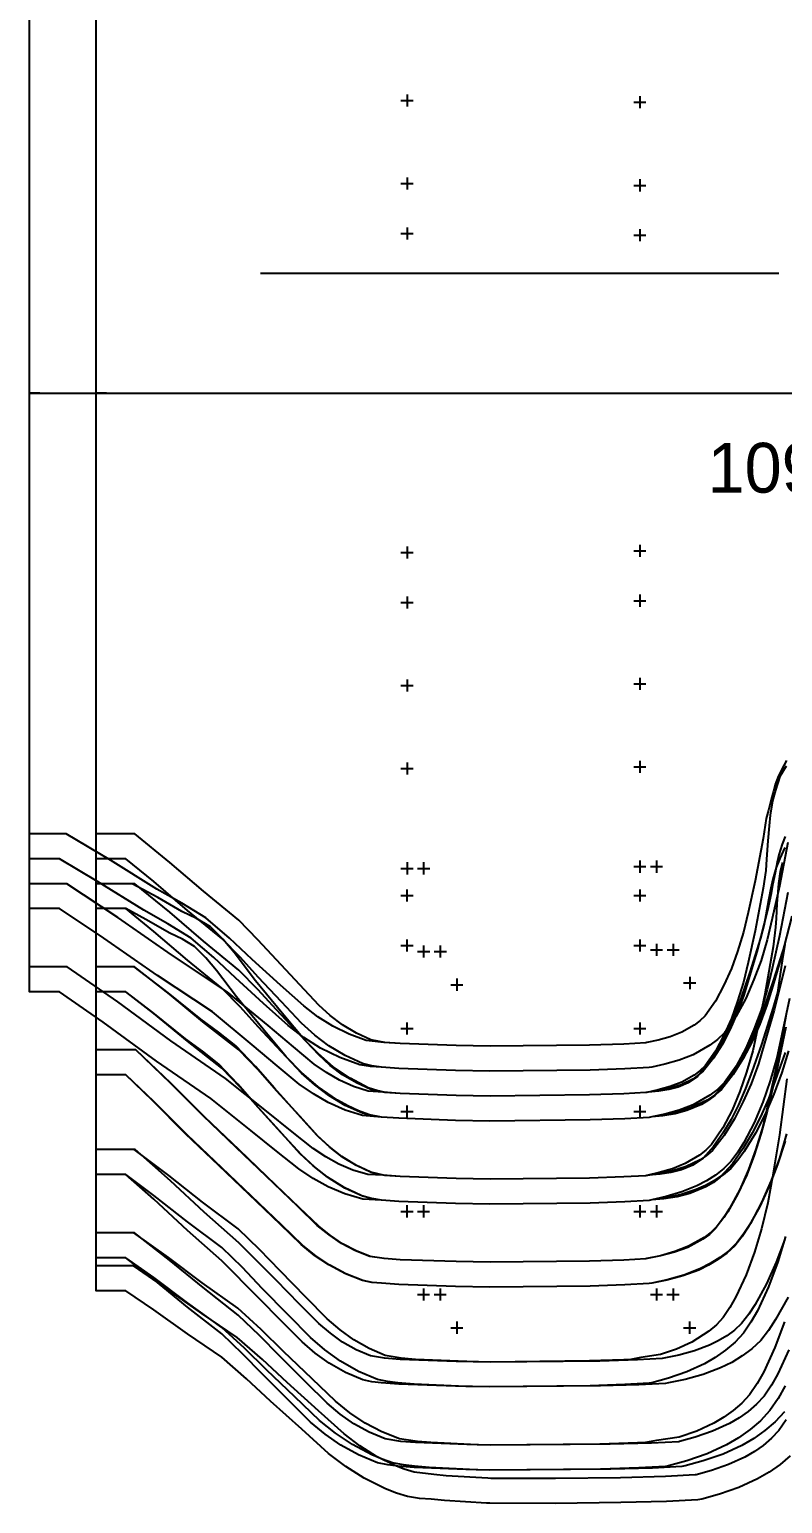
# Model space of a CAD drawing. Header units: inches. Extents: x 0 to 29.5, y 0 to 33.4.
# Drawn here: x 0 to 11.32, y 0 to 22.17 of the extents above; entities that cross this region are included whole.
import ezdxf
from ezdxf.enums import TextEntityAlignment as Align

# ---------------------------------------------------------------- set-up
doc = ezdxf.new("R2010")
doc.units = ezdxf.units.IN

msp = doc.modelspace()

# ---------------------------------------------------------------- linework, layer by layer
at = {"layer": 'T001L001'}
for points in [[(1, 16.704), (1.157, 16.704), (1, 16.704), (1, 30.21)], [(1, 16.704), (1.157, 16.704), (1, 16.704), (1, 29.71)], [(1, 16.704), (1.157, 16.704), (1, 16.704), (1, 29.71)], [(1, 16.704), (1.157, 16.704), (1, 16.704), (1, 28.46)], [(1, 16.704), (1.157, 16.704), (1, 16.704), (1, 28.46)], [(1, 16.704), (1.157, 16.704), (1, 16.704), (1, 26.96)], [(1, 16.704), (1.157, 16.704), (1, 16.704), (1, 26.96)], [(0, 16.704), (0.157, 16.704), (0, 16.704), (0, 25.71)], [(1, 16.704), (1.157, 16.704), (1, 16.704), (1, 25.71)], [(1, 16.704), (1.157, 16.704), (1, 16.704), (1, 25.71)], [(0, 16.704), (0.157, 16.704), (0, 16.704), (0, 24.46)], [(1, 16.704), (1.157, 16.704), (1, 16.704), (1, 24.46)], [(1, 16.704), (1.157, 16.704), (1, 16.704), (1, 24.46)], [(0, 16.704), (0.157, 16.704), (0, 16.704), (0, 23.71)], [(1, 16.704), (1.157, 16.704), (1, 16.704), (1, 23.71)], [(5.585, 21.104), (5.767, 21.104)], [(5.585, 21.104), (5.767, 21.104)], [(5.585, 21.104), (5.767, 21.104)], [(5.676, 21.195), (5.676, 21.013)], [(5.676, 21.195), (5.676, 21.013)], [(5.676, 21.195), (5.676, 21.013)], [(9.085, 21.078), (9.267, 21.078)], [(9.085, 21.078), (9.267, 21.078)], [(9.085, 21.078), (9.267, 21.078)], [(9.176, 21.169), (9.176, 20.987)], [(9.176, 21.169), (9.176, 20.987)], [(9.176, 21.169), (9.176, 20.987)], [(5.585, 19.854), (5.767, 19.854)], [(5.585, 19.854), (5.767, 19.854)], [(5.585, 19.854), (5.767, 19.854)], [(5.676, 19.945), (5.676, 19.763)], [(5.676, 19.945), (5.676, 19.763)], [(5.676, 19.945), (5.676, 19.763)], [(9.085, 19.828), (9.267, 19.828)], [(9.085, 19.828), (9.267, 19.828)], [(9.085, 19.828), (9.267, 19.828)], [(9.176, 19.919), (9.176, 19.737)], [(9.176, 19.919), (9.176, 19.737)], [(9.176, 19.919), (9.176, 19.737)], [(5.585, 19.104), (5.767, 19.104)], [(5.585, 19.104), (5.767, 19.104)], [(5.676, 19.195), (5.676, 19.013)], [(5.676, 19.195), (5.676, 19.013)], [(9.085, 19.078), (9.267, 19.078)], [(9.085, 19.078), (9.267, 19.078)], [(9.176, 19.169), (9.176, 18.987)], [(9.176, 19.169), (9.176, 18.987)], [(3.475, 18.509), (11.267, 18.509)], [(0, 16.704), (18.435, 16.704)], [(11.402, 9.942), (11.278, 9.288), (11.168, 8.799), (11.092, 8.481), (10.998, 8.17), (10.892, 7.881), (10.769, 7.599), (10.624, 7.33), (10.45, 7.081), (10.346, 6.98), (10.23, 6.893), (9.976, 6.749), (9.769, 6.669), (9.554, 6.609), (9.358, 6.566), (9.314, 6.558), (8.951, 6.538), (8.429, 6.52), (6.923, 6.503), (6.406, 6.513), (5.555, 6.544), (5.29, 6.563), (5.127, 6.575), (4.967, 6.601), (4.665, 6.707), (4.377, 6.85), (4.126, 7.009), (3.889, 7.189), (3.52, 7.521), (3.096, 7.906), (2.77, 8.214), (2.43, 8.504), (2.08, 8.721), (1.721, 8.923), (1.023, 9.358), (0.449, 9.698), (0.236, 9.698), (0, 9.698), (0, 16.704)], [(0, 16.704), (18.685, 16.704)], [(11.35, 8.401), (11.188, 7.875), (11.052, 7.483), (10.96, 7.229), (10.854, 6.982), (10.74, 6.754), (10.612, 6.534), (10.469, 6.327), (10.303, 6.138), (10.208, 6.065), (10.105, 6.004), (9.883, 5.91), (9.705, 5.863), (9.523, 5.833), (9.358, 5.816), (9.314, 5.808), (8.951, 5.788), (8.429, 5.77), (6.923, 5.753), (6.406, 5.763), (5.555, 5.794), (5.29, 5.813), (5.009, 5.835), (4.744, 5.917), (4.49, 6.03), (4.268, 6.16), (4.056, 6.308), (3.726, 6.582), (3.346, 6.901), (2.75, 7.396), (1.925, 7.941), (1.116, 8.505), (0.449, 8.948), (0.236, 8.948), (0, 8.948), (0, 16.704)], [(0, 16.704), (19.435, 16.704)], [(11.362, 6.785), (11.211, 6.361), (11.109, 6.086), (10.992, 5.819), (10.867, 5.572), (10.726, 5.335), (10.568, 5.11), (10.386, 4.907), (10.283, 4.829), (10.17, 4.764), (9.928, 4.663), (9.735, 4.614), (9.537, 4.583), (9.358, 4.566), (9.314, 4.558), (8.951, 4.538), (8.429, 4.52), (6.923, 4.503), (6.406, 4.513), (5.555, 4.544), (5.29, 4.563), (5.01, 4.579), (4.743, 4.656), (4.488, 4.764), (4.264, 4.889), (4.05, 5.032), (3.715, 5.299), (3.33, 5.609), (2.725, 6.091), (1.909, 6.656), (1.109, 7.239), (0.449, 7.698), (0.236, 7.698), (0, 7.698), (0, 16.704)], [(1, 16.704), (18.435, 16.704)], [(11.402, 9.942), (11.278, 9.288), (11.168, 8.799), (11.092, 8.481), (10.998, 8.17), (10.892, 7.881), (10.769, 7.599), (10.624, 7.33), (10.45, 7.081), (10.346, 6.98), (10.23, 6.893), (9.976, 6.749), (9.769, 6.669), (9.554, 6.609), (9.358, 6.566), (9.314, 6.558), (8.951, 6.538), (8.429, 6.52), (6.923, 6.503), (6.406, 6.513), (5.555, 6.544), (5.29, 6.563), (5.146, 6.584), (5.006, 6.62), (4.745, 6.738), (4.499, 6.886), (4.288, 7.046), (4.091, 7.223), (3.788, 7.546), (3.439, 7.919), (3.17, 8.214), (2.891, 8.5), (2.374, 8.922), (1.868, 9.355), (1.449, 9.698), (1.236, 9.698), (1, 9.698), (1, 16.704)], [(1, 16.704), (18.435, 16.704)], [(11.402, 9.192), (11.278, 8.538), (11.168, 8.049), (11.092, 7.731), (10.998, 7.42), (10.892, 7.131), (10.769, 6.849), (10.624, 6.58), (10.45, 6.331), (10.346, 6.23), (10.23, 6.143), (9.976, 5.999), (9.769, 5.919), (9.554, 5.859), (9.358, 5.816), (9.314, 5.808), (8.951, 5.788), (8.429, 5.77), (6.923, 5.753), (6.406, 5.763), (5.555, 5.794), (5.29, 5.813), (5.114, 5.849), (4.944, 5.905), (4.785, 5.982), (4.631, 6.069), (4.34, 6.27), (4.091, 6.484), (3.861, 6.717), (3.512, 7.137), (3.111, 7.624), (2.811, 8.019), (2.653, 8.208), (2.479, 8.381), (2.3, 8.488), (2.11, 8.579), (1.748, 8.787), (1.449, 8.948), (1.236, 8.948), (1, 8.948), (1, 16.704)], [(1, 16.704), (18.685, 16.704)], [(11.46, 8.835), (11.306, 8.234), (11.174, 7.785), (11.085, 7.495), (10.979, 7.211), (10.863, 6.948), (10.731, 6.693), (10.581, 6.451), (10.404, 6.23), (10.301, 6.143), (10.188, 6.069), (9.944, 5.95), (9.746, 5.888), (9.543, 5.844), (9.358, 5.816), (9.314, 5.808), (8.951, 5.788), (8.429, 5.77), (6.923, 5.753), (6.406, 5.763), (5.555, 5.794), (5.29, 5.813), (5.146, 5.834), (5.006, 5.87), (4.745, 5.988), (4.499, 6.136), (4.288, 6.296), (4.091, 6.473), (3.788, 6.796), (3.439, 7.169), (3.17, 7.464), (2.891, 7.75), (2.374, 8.172), (1.868, 8.605), (1.449, 8.948), (1.236, 8.948), (1, 8.948), (1, 16.704)], [(1, 16.704), (18.685, 16.704)], [(11.425, 7.594), (11.312, 7.053), (11.234, 6.703), (11.136, 6.359), (11.024, 6.039), (10.893, 5.726), (10.738, 5.428), (10.65, 5.286), (10.551, 5.151), (10.438, 5.039), (10.312, 4.941), (10.177, 4.854), (10.035, 4.778), (9.808, 4.686), (9.573, 4.616), (9.358, 4.566), (9.314, 4.558), (8.951, 4.538), (8.429, 4.52), (6.923, 4.503), (6.406, 4.513), (5.555, 4.544), (5.29, 4.563), (5.142, 4.587), (4.997, 4.627), (4.73, 4.754), (4.479, 4.911), (4.264, 5.08), (4.063, 5.267), (3.757, 5.606), (3.403, 5.998), (3.133, 6.31), (2.848, 6.608), (2.601, 6.804), (2.347, 6.992), (1.855, 7.387), (1.449, 7.698), (1.236, 7.698), (1, 7.698), (1, 16.704)], [(1, 16.704), (19.435, 16.704)], [(11.41, 6.811), (11.31, 6.481), (11.191, 6.158), (11.061, 5.859), (10.913, 5.569), (10.743, 5.294), (10.648, 5.164), (10.544, 5.041), (10.427, 4.942), (10.299, 4.857), (10.164, 4.784), (10.022, 4.721), (9.798, 4.649), (9.567, 4.599), (9.358, 4.566), (9.314, 4.558), (8.951, 4.538), (8.429, 4.52), (6.923, 4.503), (6.406, 4.513), (5.555, 4.544), (5.29, 4.563), (5.145, 4.586), (5.004, 4.624), (4.741, 4.746), (4.495, 4.899), (4.284, 5.064), (4.087, 5.245), (3.785, 5.575), (3.437, 5.956), (3.17, 6.259), (2.891, 6.55), (2.374, 6.954), (1.868, 7.37), (1.449, 7.698), (1.236, 7.698), (1, 7.698), (1, 16.704)], [(1, 16.704), (19.435, 16.704)], [(11.383, 5.56), (11.274, 5.196), (11.15, 4.857), (11.006, 4.527), (10.838, 4.212), (10.741, 4.062), (10.634, 3.92), (10.513, 3.803), (10.377, 3.7), (10.232, 3.61), (10.08, 3.532), (9.838, 3.437), (9.587, 3.366), (9.358, 3.316), (9.314, 3.308), (8.951, 3.288), (8.429, 3.27), (6.923, 3.253), (6.406, 3.263), (5.555, 3.294), (5.29, 3.313), (5.148, 3.327), (5.009, 3.354), (4.749, 3.456), (4.501, 3.588), (4.287, 3.733), (4.085, 3.896), (3.773, 4.196), (3.413, 4.542), (2.848, 5.082), (2.346, 5.563), (1.856, 6.057), (1.449, 6.448), (1.236, 6.448), (1, 6.448), (1, 16.704)], [(1, 16.704), (20.185, 16.704)], [(11.359, 5.45), (11.246, 5.1), (11.121, 4.774), (10.975, 4.457), (10.806, 4.156), (10.71, 4.012), (10.604, 3.877), (10.484, 3.766), (10.351, 3.669), (10.21, 3.584), (10.061, 3.511), (9.825, 3.425), (9.58, 3.361), (9.358, 3.316), (9.314, 3.308), (8.951, 3.288), (8.429, 3.27), (6.923, 3.253), (6.406, 3.263), (5.555, 3.294), (5.29, 3.313), (5.151, 3.327), (5.014, 3.354), (4.758, 3.453), (4.515, 3.583), (4.305, 3.726), (4.106, 3.886), (3.8, 4.18), (3.446, 4.52), (2.891, 5.05), (2.373, 5.543), (1.868, 6.048), (1.449, 6.448), (1.236, 6.448), (1, 6.448), (1, 16.704)], [(1, 16.704), (20.185, 16.704)], [(11.366, 4.018), (11.25, 3.635), (11.111, 3.26), (10.943, 2.9), (10.846, 2.728), (10.736, 2.564), (10.608, 2.427), (10.464, 2.305), (10.309, 2.196), (10.146, 2.1), (9.883, 1.98), (9.609, 1.886), (9.358, 1.816), (9.314, 1.808), (8.951, 1.788), (8.429, 1.77), (6.923, 1.753), (6.406, 1.763), (5.555, 1.794), (5.29, 1.813), (5.148, 1.831), (5.01, 1.862), (4.752, 1.97), (4.507, 2.109), (4.296, 2.261), (4.098, 2.43), (3.794, 2.738), (3.443, 3.095), (2.891, 3.65), (2.374, 4.107), (1.868, 4.577), (1.449, 4.948), (1.236, 4.948), (1, 4.948), (1, 16.704)], [(1, 16.704), (21.325, 16.704)], [(11.404, 3.104), (11.218, 2.766), (11.112, 2.605), (10.995, 2.453), (10.862, 2.328), (10.714, 2.219), (10.557, 2.123), (10.391, 2.04), (10.128, 1.941), (9.856, 1.868), (9.608, 1.816), (9.56, 1.807), (9.159, 1.786), (8.583, 1.768), (6.923, 1.753), (6.56, 1.761), (5.782, 1.794), (5.54, 1.813), (5.384, 1.833), (5.231, 1.868), (4.945, 1.988), (4.675, 2.142), (4.442, 2.311), (4.224, 2.498), (3.887, 2.839), (3.5, 3.235), (3.201, 3.548), (2.891, 3.85), (2.374, 4.236), (1.868, 4.634), (1.449, 4.948), (1.236, 4.948), (1, 4.948), (1, 16.704)], [(1, 16.704), (21.325, 16.704)], [(11.362, 1.772), (11.255, 1.581), (11.133, 1.399), (10.992, 1.246), (10.833, 1.111), (10.661, 0.99), (10.48, 0.883), (10.189, 0.749), (9.885, 0.644), (9.608, 0.566), (9.56, 0.557), (9.159, 0.536), (8.583, 0.518), (6.923, 0.503), (6.56, 0.511), (5.782, 0.544), (5.54, 0.563), (5.385, 0.581), (5.233, 0.614), (4.948, 0.73), (4.679, 0.879), (4.446, 1.043), (4.227, 1.226), (3.89, 1.56), (3.502, 1.948), (3.201, 2.253), (2.891, 2.55), (2.374, 2.954), (1.868, 3.37), (1.449, 3.698), (1.236, 3.698), (1, 3.698), (1, 16.704)], [(1, 16.704), (21.325, 16.704)], [(11.35, 1.378), (11.212, 1.229), (11.057, 1.097), (10.889, 0.978), (10.711, 0.874), (10.427, 0.744), (10.129, 0.642), (9.858, 0.566), (9.805, 0.556), (9.367, 0.534), (8.738, 0.516), (6.923, 0.503), (6.715, 0.509), (6.01, 0.544), (5.79, 0.563), (5.622, 0.58), (5.458, 0.611), (5.301, 0.665), (5.148, 0.73), (4.855, 0.886), (4.6, 1.058), (4.36, 1.25), (3.99, 1.604), (3.562, 2.013), (3.232, 2.338), (2.891, 2.65), (2.374, 3.018), (1.868, 3.399), (1.449, 3.698), (1.236, 3.698), (1, 3.698), (1, 16.704)], [(1, 16.704), (21.325, 16.704)], [(11.438, 0.718), (11.285, 0.588), (11.12, 0.472), (10.946, 0.369), (10.666, 0.241), (10.375, 0.141), (10.108, 0.066), (10.05, 0.055), (9.575, 0.032), (8.892, 0.013), (7.907, 0), (6.923, 0.003), (6.869, 0.007), (6.237, 0.044), (6.04, 0.063), (5.861, 0.077), (5.684, 0.104), (5.516, 0.157), (5.352, 0.222), (5.034, 0.379), (4.758, 0.555), (4.497, 0.752), (4.092, 1.118), (3.625, 1.542), (3.264, 1.877), (2.891, 2.2), (2.375, 2.551), (1.868, 2.913), (1.449, 3.198), (1.236, 3.198), (1, 3.198), (1, 16.704)], [(9.176, 14.421), (9.176, 14.239)], [(9.176, 14.421), (9.176, 14.239)], [(5.585, 14.304), (5.767, 14.304)], [(5.585, 14.304), (5.767, 14.304)], [(5.676, 14.395), (5.676, 14.214)], [(5.676, 14.395), (5.676, 14.214)], [(9.085, 14.33), (9.267, 14.33)], [(9.085, 14.33), (9.267, 14.33)], [(5.585, 13.554), (5.767, 13.554)], [(5.585, 13.554), (5.767, 13.554)], [(5.585, 13.554), (5.767, 13.554)], [(5.676, 13.645), (5.676, 13.464)], [(5.676, 13.645), (5.676, 13.464)], [(5.676, 13.645), (5.676, 13.464)], [(9.085, 13.58), (9.267, 13.58)], [(9.085, 13.58), (9.267, 13.58)], [(9.085, 13.58), (9.267, 13.58)], [(9.176, 13.671), (9.176, 13.489)], [(9.176, 13.671), (9.176, 13.489)], [(9.176, 13.671), (9.176, 13.489)], [(9.176, 12.421), (9.176, 12.239)], [(9.176, 12.421), (9.176, 12.239)], [(9.176, 12.421), (9.176, 12.239)], [(5.585, 12.304), (5.767, 12.304)], [(5.585, 12.304), (5.767, 12.304)], [(5.585, 12.304), (5.767, 12.304)], [(5.676, 12.395), (5.676, 12.214)], [(5.676, 12.395), (5.676, 12.214)], [(5.676, 12.395), (5.676, 12.214)], [(9.085, 12.33), (9.267, 12.33)], [(9.085, 12.33), (9.267, 12.33)], [(9.085, 12.33), (9.267, 12.33)], [(11.382, 11.174), (11.311, 11.045), (11.262, 10.947), (11.213, 10.814), (11.186, 10.717), (11.15, 10.588), (11.109, 10.431), (11.077, 10.306), (11.032, 10.005), (10.911, 9.364), (10.804, 8.889), (10.734, 8.594), (10.646, 8.305), (10.552, 8.047), (10.441, 7.796), (10.313, 7.556), (10.158, 7.334), (10.08, 7.259), (9.994, 7.195), (9.806, 7.088), (9.633, 7.021), (9.454, 6.971), (9.282, 6.934), (9.268, 6.931), (8.934, 6.912), (8.42, 6.895), (6.924, 6.878), (6.416, 6.888), (5.575, 6.918), (5.325, 6.936), (5.064, 6.967), (4.805, 7.058), (4.558, 7.18), (4.334, 7.323), (4.122, 7.484), (3.772, 7.799), (3.347, 8.184), (3.007, 8.505), (2.653, 8.808), (2.289, 9.033), (1.915, 9.243), (1.218, 9.678), (0.552, 10.073), (0.236, 10.073), (0, 10.073)], [(11.382, 11.174), (11.311, 11.045), (11.262, 10.947), (11.213, 10.814), (11.186, 10.717), (11.15, 10.588), (11.109, 10.431), (11.077, 10.306), (11.032, 10.005), (10.911, 9.364), (10.804, 8.889), (10.734, 8.594), (10.646, 8.305), (10.552, 8.047), (10.441, 7.796), (10.313, 7.556), (10.158, 7.334), (10.08, 7.259), (9.994, 7.195), (9.806, 7.088), (9.633, 7.021), (9.454, 6.971), (9.282, 6.934), (9.268, 6.931), (8.934, 6.912), (8.42, 6.895), (6.924, 6.878), (6.416, 6.888), (5.575, 6.918), (5.34, 6.935), (5.133, 6.977), (4.914, 7.076), (4.708, 7.2), (4.522, 7.341), (4.348, 7.497), (4.062, 7.802), (3.713, 8.176), (3.435, 8.48), (3.147, 8.775), (2.614, 9.209), (2.109, 9.643), (1.583, 10.073), (1.236, 10.073), (1, 10.073)], [(11.375, 11.09), (11.282, 10.937), (11.215, 10.732), (11.17, 10.57), (11.134, 10.354), (11.12, 10.194), (11.101, 9.966), (11.082, 9.692), (11.072, 9.521), (11.032, 9.255), (10.911, 8.614), (10.804, 8.139), (10.734, 7.844), (10.646, 7.555), (10.552, 7.297), (10.441, 7.046), (10.313, 6.806), (10.158, 6.584), (10.08, 6.509), (9.994, 6.445), (9.806, 6.338), (9.633, 6.271), (9.454, 6.221), (9.282, 6.184), (9.268, 6.181), (8.934, 6.162), (8.42, 6.145), (6.924, 6.128), (6.416, 6.138), (5.575, 6.168), (5.352, 6.184), (5.22, 6.211), (5.092, 6.254), (4.82, 6.396), (4.567, 6.571), (4.343, 6.764), (4.135, 6.975), (3.801, 7.376), (3.399, 7.863), (3.078, 8.288), (2.908, 8.491), (2.721, 8.677), (2.512, 8.801), (2.292, 8.907), (1.93, 9.114), (1.544, 9.323), (1.236, 9.323), (1, 9.323)], [(5.676, 11.145), (5.676, 10.964)], [(5.676, 11.145), (5.676, 10.964)], [(9.176, 11.171), (9.176, 10.989)], [(9.176, 11.171), (9.176, 10.989)], [(5.585, 11.054), (5.767, 11.054)], [(5.585, 11.054), (5.767, 11.054)], [(9.085, 11.08), (9.267, 11.08)], [(9.085, 11.08), (9.267, 11.08)], [(11.362, 10.032), (11.314, 9.916), (11.267, 9.76), (11.243, 9.646), (11.21, 9.489), (11.173, 9.3), (11.149, 9.176), (11.095, 8.921), (10.944, 8.334), (10.817, 7.899), (10.734, 7.63), (10.636, 7.368), (10.534, 7.135), (10.418, 6.91), (10.285, 6.697), (10.129, 6.501), (9.972, 6.385), (9.795, 6.299), (9.633, 6.248), (9.466, 6.212), (9.294, 6.186), (9.268, 6.181), (8.934, 6.162), (8.42, 6.145), (6.924, 6.128), (6.416, 6.138), (5.575, 6.168), (5.34, 6.185), (5.133, 6.227), (4.914, 6.326), (4.708, 6.45), (4.522, 6.591), (4.348, 6.747), (4.062, 7.052), (3.713, 7.426), (3.435, 7.73), (3.147, 8.025), (2.614, 8.459), (2.109, 8.893), (1.583, 9.323), (1.236, 9.323), (1, 9.323)], [(11.356, 9.87), (11.279, 9.701), (11.225, 9.568), (11.174, 9.39), (11.147, 9.258), (11.11, 9.074), (11.07, 8.852), (11.045, 8.716), (10.989, 8.504), (10.831, 7.992), (10.7, 7.613), (10.616, 7.382), (10.519, 7.156), (10.421, 6.958), (10.31, 6.766), (10.185, 6.586), (10.041, 6.422), (9.904, 6.33), (9.751, 6.265), (9.61, 6.228), (9.464, 6.204), (9.303, 6.188), (9.268, 6.181), (8.934, 6.162), (8.42, 6.145), (6.924, 6.128), (6.416, 6.138), (5.575, 6.168), (5.318, 6.187), (5.092, 6.204), (4.871, 6.273), (4.659, 6.368), (4.464, 6.481), (4.278, 6.611), (3.967, 6.87), (3.587, 7.189), (2.974, 7.698), (2.136, 8.251), (1.327, 8.815), (0.562, 9.323), (0.236, 9.323), (0, 9.323)], [(11.323, 9.64), (11.287, 9.506), (11.26, 9.328), (11.25, 9.199), (11.237, 9.019), (11.225, 8.801), (11.218, 8.669), (11.179, 8.372), (11.056, 7.664), (10.946, 7.138), (10.873, 6.81), (10.781, 6.488), (10.681, 6.199), (10.562, 5.918), (10.423, 5.649), (10.254, 5.399), (10.168, 5.314), (10.071, 5.239), (9.859, 5.114), (9.667, 5.036), (9.468, 4.977), (9.28, 4.933), (9.268, 4.931), (8.934, 4.912), (8.42, 4.895), (6.924, 4.878), (6.416, 4.888), (5.575, 4.918), (5.344, 4.935), (5.131, 4.982), (4.905, 5.088), (4.694, 5.221), (4.503, 5.371), (4.325, 5.537), (4.035, 5.857), (3.681, 6.25), (3.399, 6.574), (3.103, 6.886), (2.844, 7.091), (2.578, 7.287), (2.087, 7.682), (1.576, 8.073), (1.236, 8.073), (1, 8.073)], [(5.585, 9.554), (5.767, 9.554)], [(5.676, 9.645), (5.676, 9.464)], [(5.835, 9.554), (6.017, 9.554)], [(5.926, 9.645), (5.926, 9.464)], [(9.085, 9.58), (9.267, 9.58)], [(9.176, 9.671), (9.176, 9.489)], [(9.335, 9.58), (9.517, 9.58)], [(9.426, 9.671), (9.426, 9.489)], [(5.584, 9.145), (5.766, 9.145)], [(5.584, 9.145), (5.766, 9.145)], [(5.675, 9.236), (5.675, 9.054)], [(5.675, 9.236), (5.675, 9.054)], [(9.084, 9.145), (9.266, 9.145)], [(9.084, 9.145), (9.266, 9.145)], [(9.175, 9.236), (9.175, 9.054)], [(9.175, 9.236), (9.175, 9.054)], [(5.675, 8.486), (5.675, 8.304)], [(5.675, 8.486), (5.675, 8.304)], [(5.675, 8.486), (5.675, 8.304)], [(9.175, 8.486), (9.175, 8.304)], [(9.175, 8.486), (9.175, 8.304)], [(9.175, 8.486), (9.175, 8.304)], [(11.357, 8.407), (11.315, 8.161), (11.27, 7.864), (11.244, 7.685), (11.183, 7.461), (11.007, 6.905), (10.86, 6.494), (10.767, 6.241), (10.659, 5.995), (10.548, 5.778), (10.425, 5.569), (10.286, 5.372), (10.126, 5.194), (9.972, 5.091), (9.8, 5.02), (9.643, 4.98), (9.482, 4.955), (9.304, 4.938), (9.268, 4.931), (8.934, 4.912), (8.42, 4.895), (6.924, 4.878), (6.416, 4.888), (5.575, 4.918), (5.314, 4.937), (5.085, 4.95), (4.863, 5.014), (4.65, 5.104), (4.453, 5.214), (4.266, 5.339), (3.95, 5.592), (3.564, 5.902), (2.949, 6.392), (2.127, 6.961), (1.327, 7.545), (0.567, 8.073), (0.236, 8.073), (0, 8.073)], [(5.584, 8.395), (5.766, 8.395)], [(5.584, 8.395), (5.766, 8.395)], [(5.584, 8.395), (5.766, 8.395)], [(5.835, 8.304), (6.017, 8.304)], [(5.926, 8.395), (5.926, 8.214)], [(6.085, 8.304), (6.267, 8.304)], [(6.176, 8.395), (6.176, 8.214)], [(9.084, 8.395), (9.266, 8.395)], [(9.084, 8.395), (9.266, 8.395)], [(9.084, 8.395), (9.266, 8.395)], [(9.335, 8.33), (9.517, 8.33)], [(9.426, 8.421), (9.426, 8.239)], [(9.585, 8.33), (9.767, 8.33)], [(9.676, 8.421), (9.676, 8.239)], [(11.363, 8.089), (11.195, 7.419), (11.052, 6.923), (10.959, 6.615), (10.848, 6.313), (10.731, 6.045), (10.598, 5.785), (10.446, 5.538), (10.267, 5.311), (10.179, 5.236), (10.082, 5.172), (9.872, 5.069), (9.684, 5.009), (9.49, 4.966), (9.293, 4.936), (9.268, 4.931), (8.934, 4.912), (8.42, 4.895), (6.924, 4.878), (6.416, 4.888), (5.575, 4.918), (5.343, 4.935), (5.135, 4.98), (4.915, 5.082), (4.708, 5.21), (4.521, 5.356), (4.347, 5.516), (4.062, 5.828), (3.714, 6.209), (3.436, 6.524), (3.146, 6.826), (2.608, 7.247), (2.103, 7.662), (1.579, 8.073), (1.236, 8.073), (1, 8.073)], [(6.335, 7.804), (6.517, 7.804)], [(6.426, 7.895), (6.426, 7.714)], [(9.835, 7.83), (10.017, 7.83)], [(9.926, 7.921), (9.926, 7.739)], [(11.372, 7.331), (11.232, 6.58), (11.106, 6.021), (11.024, 5.672), (10.921, 5.329), (10.809, 5.022), (10.679, 4.723), (10.526, 4.437), (10.439, 4.301), (10.341, 4.173), (10.247, 4.081), (10.141, 4.002), (9.91, 3.87), (9.702, 3.789), (9.487, 3.728), (9.282, 3.684), (9.268, 3.681), (8.934, 3.662), (8.42, 3.645), (6.924, 3.628), (6.416, 3.638), (5.575, 3.668), (5.331, 3.686), (5.117, 3.717), (4.9, 3.802), (4.693, 3.912), (4.505, 4.04), (4.327, 4.183), (4.033, 4.466), (3.673, 4.813), (3.107, 5.353), (2.609, 5.831), (2.119, 6.324), (1.6, 6.823), (1.236, 6.823), (1, 6.823)], [(11.369, 7.167), (11.219, 6.443), (11.088, 5.904), (11.002, 5.569), (10.896, 5.24), (10.783, 4.946), (10.651, 4.66), (10.499, 4.387), (10.316, 4.135), (10.224, 4.049), (10.121, 3.975), (9.897, 3.853), (9.696, 3.779), (9.487, 3.724), (9.285, 3.684), (9.267, 3.681), (8.934, 3.662), (8.42, 3.645), (6.924, 3.628), (6.416, 3.638), (5.575, 3.668), (5.331, 3.686), (5.122, 3.717), (4.909, 3.799), (4.707, 3.907), (4.523, 4.033), (4.349, 4.173), (4.059, 4.45), (3.706, 4.791), (3.15, 5.321), (2.635, 5.811), (2.131, 6.316), (1.599, 6.823), (1.236, 6.823), (1, 6.823)], [(5.584, 7.145), (5.766, 7.145)], [(5.584, 7.145), (5.766, 7.145)], [(5.584, 7.145), (5.766, 7.145)], [(5.675, 7.236), (5.675, 7.054)], [(5.675, 7.236), (5.675, 7.054)], [(5.675, 7.236), (5.675, 7.054)], [(9.084, 7.145), (9.266, 7.145)], [(9.084, 7.145), (9.266, 7.145)], [(9.084, 7.145), (9.266, 7.145)], [(9.175, 7.236), (9.175, 7.054)], [(9.175, 7.236), (9.175, 7.054)], [(9.175, 7.236), (9.175, 7.054)], [(11.385, 6.387), (11.275, 5.544), (11.171, 4.915), (11.1, 4.521), (11.007, 4.132), (10.901, 3.781), (10.773, 3.438), (10.619, 3.108), (10.53, 2.951), (10.429, 2.8), (10.327, 2.69), (10.212, 2.593), (9.956, 2.428), (9.728, 2.32), (9.489, 2.242), (9.189, 2.194), (9.039, 2.168), (8.934, 2.162), (8.42, 2.145), (6.924, 2.128), (6.416, 2.138), (5.575, 2.168), (5.336, 2.185), (5.128, 2.222), (4.912, 2.313), (4.708, 2.428), (4.523, 2.562), (4.348, 2.71), (4.061, 3.001), (3.71, 3.358), (3.149, 3.923), (2.625, 4.385), (2.12, 4.854), (1.591, 5.323), (1.236, 5.323), (1, 5.323)], [(5.584, 5.895), (5.766, 5.895)], [(5.584, 5.895), (5.766, 5.895)], [(5.675, 5.986), (5.675, 5.804)], [(5.675, 5.986), (5.675, 5.804)], [(9.084, 5.895), (9.266, 5.895)], [(9.084, 5.895), (9.266, 5.895)], [(9.175, 5.986), (9.175, 5.804)], [(9.175, 5.986), (9.175, 5.804)], [(11.351, 3.962), (11.225, 3.628), (11.079, 3.304), (10.909, 2.995), (10.813, 2.848), (10.705, 2.709), (10.599, 2.609), (10.482, 2.523), (10.356, 2.446), (10.225, 2.38), (9.996, 2.295), (9.76, 2.231), (9.535, 2.184), (9.514, 2.18), (9.143, 2.161), (8.576, 2.143), (6.925, 2.128), (6.573, 2.136), (5.805, 2.168), (5.587, 2.185), (5.349, 2.228), (5.106, 2.33), (4.876, 2.461), (4.669, 2.611), (4.474, 2.778), (4.155, 3.102), (3.767, 3.498), (3.459, 3.822), (3.138, 4.134), (2.602, 4.534), (2.096, 4.932), (1.574, 5.323), (1.236, 5.323), (1, 5.323)], [(5.675, 4.486), (5.675, 4.304)], [(5.925, 4.486), (5.925, 4.304)], [(9.175, 4.486), (9.175, 4.304)], [(9.425, 4.486), (9.425, 4.304)], [(5.584, 4.395), (5.766, 4.395)], [(5.834, 4.395), (6.016, 4.395)], [(9.084, 4.395), (9.266, 4.395)], [(9.334, 4.395), (9.516, 4.395)], [(11.35, 2.733), (11.208, 2.348), (11.038, 1.979), (10.938, 1.803), (10.826, 1.635), (10.71, 1.509), (10.58, 1.398), (10.439, 1.299), (10.29, 1.21), (10.034, 1.089), (9.765, 1), (9.428, 0.946), (9.261, 0.917), (9.143, 0.911), (8.576, 0.893), (6.925, 0.878), (6.573, 0.886), (5.805, 0.918), (5.585, 0.935), (5.347, 0.975), (5.105, 1.073), (4.876, 1.2), (4.669, 1.346), (4.475, 1.509), (4.155, 1.826), (3.766, 2.214), (3.457, 2.528), (3.139, 2.832), (2.609, 3.247), (2.103, 3.662), (1.579, 4.073), (1.236, 4.073), (1, 4.073)], [(11.418, 2.31), (11.251, 1.95), (11.154, 1.778), (11.044, 1.614), (10.931, 1.492), (10.804, 1.384), (10.667, 1.287), (10.522, 1.202), (10.271, 1.088), (10.009, 0.998), (9.773, 0.932), (9.76, 0.929), (9.352, 0.909), (8.731, 0.891), (6.927, 0.878), (6.73, 0.884), (6.035, 0.918), (5.833, 0.935), (5.564, 0.975), (5.298, 1.077), (5.046, 1.211), (4.817, 1.365), (4.602, 1.538), (4.249, 1.875), (3.821, 2.285), (3.481, 2.619), (3.131, 2.94), (2.596, 3.321), (2.089, 3.701), (1.569, 4.073), (1.236, 4.073), (1, 4.073)], [(11.375, 1.261), (11.267, 1.1), (11.157, 0.981), (11.032, 0.875), (10.898, 0.781), (10.756, 0.697), (10.511, 0.585), (10.254, 0.497), (10.023, 0.432), (10.006, 0.429), (9.56, 0.407), (8.886, 0.388), (7.91, 0.375), (6.934, 0.378), (6.893, 0.381), (6.266, 0.418), (6.079, 0.436), (5.781, 0.471), (5.635, 0.516), (5.492, 0.573), (5.216, 0.709), (4.967, 0.868), (4.731, 1.047), (4.343, 1.396), (3.876, 1.82), (3.505, 2.165), (3.123, 2.496), (2.589, 2.858), (2.082, 3.221), (1.565, 3.573), (1.236, 3.573), (1, 3.573)], [(5.834, 3.145), (6.016, 3.145)], [(5.925, 3.236), (5.925, 3.054)], [(6.084, 3.145), (6.266, 3.145)], [(6.175, 3.236), (6.175, 3.054)], [(9.334, 3.145), (9.516, 3.145)], [(9.425, 3.236), (9.425, 3.054)], [(9.584, 3.145), (9.766, 3.145)], [(9.675, 3.236), (9.675, 3.054)], [(6.425, 2.736), (6.425, 2.554)], [(9.925, 2.736), (9.925, 2.554)], [(6.334, 2.645), (6.516, 2.645)], [(9.834, 2.645), (10.016, 2.645)]]:
    msp.add_lwpolyline(points, dxfattribs=at)

# ---------------------------------------------------------------- texts
at = {"layer": 'ABC'}
msp.add_text('1094-793-006-C-BK-O', height=0.74921, dxfattribs=at).set_placement((15.234, 15.58), align=Align.MIDDLE_CENTER)

doc.saveas('drawing.dxf')
